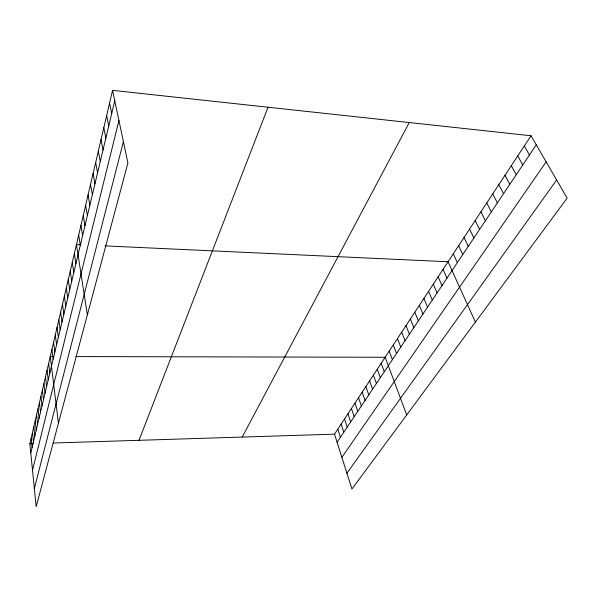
<?xml version="1.0" encoding="UTF-8"?>
<svg xmlns="http://www.w3.org/2000/svg" width="597" height="597" viewBox="0 0 597 597"><rect width="100%" height="100%" fill="white"/><g stroke="black" fill="none" stroke-linecap="round" stroke-linejoin="round"><path stroke-width="0.9" d="M112.549 90.356L127.9 162.951L36.171 506.644L29.85 443.743L112.549 90.356L531.017 135.758L567.15 198.1L351.932 488.995L334.521 434.161L531.017 135.758M30.775 452.966L114.751 100.796M32.514 470.249L118.93 120.542M34.35 488.488L123.4 141.661M138.997 440.31L268.031 107.221M242.225 437.064L409.266 122.549M337.081 442.235L536.263 144.81M341.88 457.332L546.136 161.854M346.924 473.227L556.635 179.966M29.85 443.743L33.29 443.638M53.17 443.011L334.521 434.161M53.805 356.521L50.26 356.513L58.431 423.236M75.774 356.566L385.155 357.267L406.714 414.945M81.102 244.77L76.461 244.554L87.363 314.828M105.035 245.882L448.041 261.762L475.406 322.104M524.308 145.937L529.449 154.981M517.741 155.914L522.778 164.944M511.301 165.69L516.241 174.712M504.987 175.279L509.831 184.286M498.801 184.682L503.54 193.667M492.726 193.898L497.376 202.876M486.771 202.95L491.331 211.905M480.928 211.823L485.398 220.763M475.19 220.532L479.578 229.457M469.555 229.084L473.861 237.987M464.033 237.479L468.257 246.36M458.608 245.718L462.75 254.576M453.272 253.815L457.347 262.65M443.049 269.344L446.974 278.135M438.138 276.799L442.004 285.567M433.318 284.127L437.108 292.866M428.571 291.329L432.303 300.052M423.907 298.41L427.571 307.112M419.318 305.38L422.922 314.052M414.803 312.238L418.348 320.887M410.363 318.985L413.848 327.604M405.997 325.619L409.423 334.216M401.691 332.148L405.064 340.715M397.46 338.574L400.781 347.118M393.296 344.902L396.557 353.424M389.192 351.133L392.408 359.625M381.177 363.304L384.296 371.737M377.259 369.252L380.326 377.662M373.409 375.11L376.423 383.49M369.61 380.879L372.58 389.229M365.864 386.558L368.789 394.886M362.178 392.162L365.058 400.46M358.543 397.677L361.379 405.953M354.961 403.117L357.76 411.363M351.432 408.475L354.185 416.691M347.954 413.758L350.67 421.952M344.521 418.967L347.2 427.131M341.141 424.101L343.782 432.235M337.805 429.168L340.409 437.273M109.564 103.094L111.714 113.534M106.654 115.534L108.751 125.96M103.811 127.676L105.856 138.101M101.035 139.541L103.035 149.951M98.326 151.131L100.274 161.526M95.677 162.459L97.572 172.831M93.08 173.526L94.938 183.883M90.55 184.354L92.363 194.689M88.072 194.935L89.841 205.256M85.647 205.293L87.378 215.592M83.281 215.427L84.968 225.696M80.961 225.345L82.61 235.591M78.685 235.054L80.304 245.27M74.349 253.598L75.894 263.762M72.274 262.456L73.789 272.59M70.245 271.135L71.722 281.247M68.245 279.657L69.7 289.732M66.297 288.008L67.715 298.052M64.379 296.202L65.774 306.209M62.498 304.239L63.864 314.216M60.648 312.127L61.991 322.067M58.842 319.865L60.155 329.775M57.058 327.462L58.349 337.342M55.312 334.924L56.581 344.767M53.603 342.253L54.842 352.058M51.917 349.446L53.133 359.215M48.641 363.454L49.805 373.155M47.044 370.274L48.193 379.938M45.476 376.983L46.603 386.61M43.932 383.565L45.036 393.162M42.417 390.042L43.499 399.602M40.924 396.415L41.991 405.93M39.462 402.676L40.506 412.161M38.021 408.833L39.051 418.281M36.604 414.893L37.611 424.303M35.208 420.848L36.201 430.221M33.835 426.713L34.813 436.049M32.484 432.482L33.447 441.78M31.156 438.161L32.104 447.414"/></g></svg>
